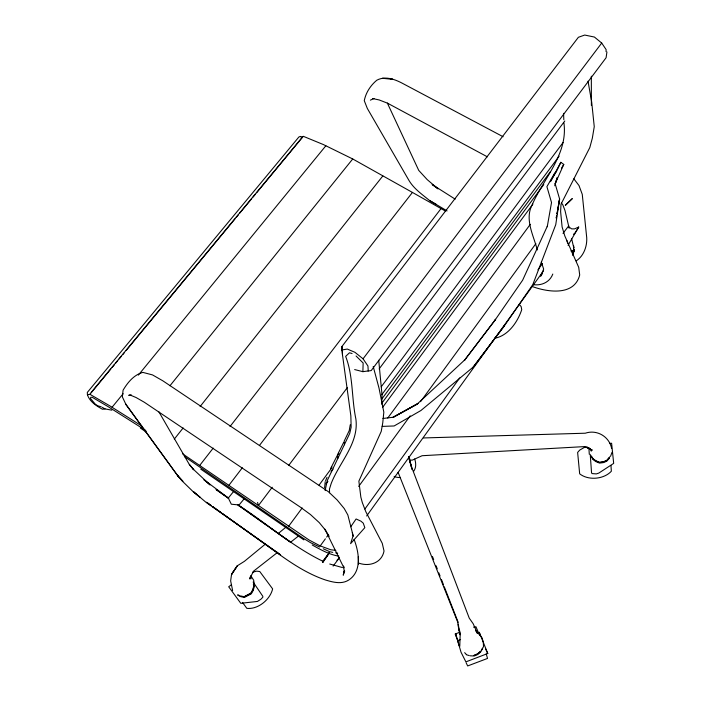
<?xml version="1.0" encoding="UTF-8"?>
<svg xmlns="http://www.w3.org/2000/svg" width="701" height="701" viewBox="0 0 701 701"><rect width="100%" height="100%" fill="white"/><g stroke="black" fill="none" stroke-linecap="round" stroke-linejoin="round"><path stroke-width="1.05" d="M591.329 76.181L591.39 105.43M459.777 646.392L460.136 635.404L459.339 629.332L460.198 634.738L458.603 629.516L458.296 624.398M381.703 404.162L382.036 395.189L378.733 360.296M606.05 51.62L606.128 49.596L601.712 43.041L594.413 37.048L584.713 35.05L578.378 37.293L341.886 346.557L342.018 350.176M324.607 487.791L325.211 481.64M354.653 369.567L362.881 371.67L363.144 363.004L356.064 355.994M329.374 553.01L322.653 562.526L322.775 561.264L329.172 552.852M606.926 51.97L606.093 57.736L371.215 370.566L368.06 371.039M325.141 490.577L327.209 480.693L349.72 433.437L351.148 427.207L350.85 415.816L342.491 354.925L341.886 346.557L342.491 354.925M547.253 226.738L551.521 202.519L546.911 186.668L554.351 173.664L556.016 171.824M350.263 424.727L349.212 430.668L344.173 441.157L344.541 444.776M556.235 217.915L556.612 215.812M556.98 213.7L557.356 211.597M557.733 209.485L559.6 198.953L555.139 183.732L557.172 177.695M556.27 218.064L556.655 215.987M557.032 213.919L559.6 198.953L555.744 224.679L532.813 284.606L504.589 325.518L473.42 366.895L420.898 410.532L394.128 425.971L382.168 426.392M354.066 539.323C358.956 552.143 362.312 571.122 348.739 580.034C341.659 584.538 333.282 582.286 325.816 580.095C309.325 574.601 294.508 565.251 280.435 555.227L212.71 506.665M253.78 586.018L252.859 589.637L250.844 593.151L244.185 596.647L241.459 596.2M609.756 456.728L609.283 458.331L606.777 461.205L603.473 462.59L599.565 463.107L595.824 461.582L593.046 459.532L591.048 456.316M554.728 185.756L557.277 177.695M344.533 571.341L343.227 575.188L344.209 571.289L343.578 566.303M572.498 255.269L573.839 251.571L573.541 245.578L573.821 247.988L571.613 238.62M572.831 254.384L574.496 249.836M610.553 456.307L612.008 452.32M325.597 480.649L327.043 477.337M555.139 183.732L563.77 164.428L560.835 162.308L550.381 181.682L556.051 172.087M344.401 570.921L343.656 572.559L344.734 571.07M547.472 225.871L522.639 280.181L494.319 321.119L464.316 360.533L495.651 319.288L494.319 321.119M556.568 171.21L560.835 162.308M482.437 648.302L480.579 652.044L477.679 654.524L474.174 656.005L469.933 655.785M343.7 442.34L337.47 454.835L337.838 458.34M574.242 249.977L572.358 253.762L573.681 251.668M330.741 468.312L337.032 455.948L338.986 453.319M481.359 650.756L483.506 646.576L483.304 642.151L481.929 637.621L475.558 630.278L477.355 633.248L473.219 623.802L469.249 618.133L411.899 467.856L408.622 456.579M568.055 245.297L578.728 227.028L574.522 228.885L571.701 228.894L568.94 227.001M561.597 168.082L563.77 164.428M578.728 227.028L575.048 232.986L573.462 234.327M322.653 562.526L329.365 552.528M542.408 273.574L540.611 276.229L543.661 269.114L541.321 262.06M552.809 274.047C549.759 282.135 541.803 285.728 533.584 284.694M350.737 526.766L356.108 518.977L360.901 521.15L363.267 523.165L364.835 527.66L350.605 543.669L353.05 535.914L352.305 532.681M364.87 509.031L459.733 377.909M537.93 269.824L542.416 263.62M366.658 515.971L543.424 270.998M182.602 453.819L309.097 540.007L320.226 545.904L325.369 538.841M326.657 537.08L328.585 534.425M358.675 486.45L410.216 415.816M420.53 401.691L535.871 243.65M387.758 418.05L530.28 224.355M330.732 468.82L332.029 467.068M288.514 526.451L302.166 507.971M319.078 485.092L331.433 468.364M331.1 471.712L333.054 469.083M381.835 403.224L543.783 184.565M325.947 483.962L327.902 481.315M382.571 407.395L532.909 204.114M381.712 394.777L559.091 156.218M381.546 399.404L550.522 171.543M381.23 386.786L563.052 142.531M379.11 368.945L564.796 120.975M272.216 487.256L258.38 505.605L257.574 502.433M288.689 465.42L347.319 387.653M362.881 371.67L368.244 370.925L367.946 366.001L363.057 358.807L601.712 43.041M472.553 367.902L504.589 325.518L503.222 327.323M333.115 566.101L339.512 557.637M563.008 233.363L568.73 225.853M229.034 485.127L242.327 467.786M259.615 445.24L441.113 208.495M199.741 465.385L213.2 448.114M230.033 426.515L412.442 192.433L445.713 211.229M174.304 439.106L183.136 427.96M200.118 406.527L382.834 175.942M169.957 385.76L352.726 158.969L412.442 192.433M233.512 491.585L228.316 498.008L231.312 504.212L238.252 504.878L238.436 505.736L244.5 498.42M112.064 407.263L123.139 393.725M138.36 375.105L325.851 145.782M91.121 392.516L302.841 136.564M300.352 136.406L298.871 137.01L87.318 392.429L87.415 394.716L89.921 394.304L110.837 369.015M112.239 367.324L114.324 364.8M115.718 363.109L117.812 360.577M119.205 358.894L121.299 356.362M122.693 354.68L124.086 352.997M126.18 350.465L234.966 218.94M236.36 217.249L238.454 214.725M239.847 213.034L251.703 198.698M253.096 197.016L255.19 194.484M256.584 192.801L303.305 136.309L323.363 144.555L352.726 158.969M609.274 457.49L606.759 460.364L604.28 461.407M609.274 457.7L606.768 460.575L603.465 461.959L599.548 462.476L595.797 460.96L593.02 458.901L591.022 455.685M336.988 560.301L339.109 557.978M465.166 359.508L416.902 404.337L393.305 417.235L382.904 418.479M480.404 651.395L477.504 653.875L473.999 655.356M480.448 651.553L477.547 654.033L474.042 655.523M265.53 543.967L244.421 561.326L237.402 565.742L236.403 566.986L231.514 574.592L230.647 580.892L232.627 590.514M278.192 533.549L286.63 526.609M277.657 552.327L253.517 571.201L249.635 578.903L250.59 576.204L250.835 578.938L250.555 576.941M290.591 542.223L298.354 536.151M573.847 249.898L571.49 251.729L573.12 250.879M231.269 584.862L228.701 586.772L240.785 603.307L257.433 601.44L260.886 599.241L262.831 597.226L262.822 596.314L253.131 582.04M576.213 260.868C583.714 256.11 587.21 246.296 586.728 237.744L582.259 194.326L578.991 185.546L573.83 178.808M393.305 417.235L418.147 403.399L392.989 417.297M370.356 100.155L374.001 98.499M477.355 633.099L479.326 632.346L487.773 653.507L465.885 661.867L461.048 652.263L457.613 640.626L460.575 639.496M459.234 632.486L455.151 634.002L457.464 639.855M473.543 627.176L475.953 626.755L478.581 632.95M252.851 572.156L256.662 571.149L259.756 571.525L272.628 588.884C270.218 599.53 258.012 609.677 246.831 608.337L242.502 602.422M300.782 136.94L302.464 136.52M587.184 446.835L584.161 447.536L579.709 450.095L577.633 452.425L579.666 473.815C588.341 480.711 603.824 479.37 611.351 471.238L610.974 465.543M570.947 251.019L573.856 250.397M342.044 349.948L347.31 349.063L354.934 352.314L363.057 358.807M494.433 338.32C508.076 335.928 517.583 322.197 521.737 309.676L521.141 306.591L519.169 304.225M111.836 410.164L105.036 408.902L102.477 409.253C96.361 405.923 89.693 401.664 87.415 394.716M600.52 462.143L603.456 461.749M503.108 136.73L401.655 82.902C394.076 79.029 384.849 75.813 376.77 80.247C370.487 85.531 365.887 92.532 364.266 100.672L367.324 108.436L409.007 180.516C414.011 188.893 422.212 194.457 429.59 200.547L436.259 204.394M128.458 395.32L131.402 394.978M609.484 443.4L611.605 443.251L613.682 463.379L598.785 473.096L596.314 473.911L592.003 473.569L591.548 472.728L590.224 454.344M423.422 437.95L585.3 433.209C596.945 429.257 609.213 436.539 611.631 448.412M338.881 556.138C329.312 554.675 320.585 549.645 312.217 544.975M359.166 563.245C369.664 566.837 381.817 562.798 384.025 551.012L382.264 543.336L365.834 511.73L362.329 502.626L360.857 497.184L358.868 481.166L381.23 431.387L382.755 422.878L383.824 412.179L379.022 388.17L373.212 366.5M335.858 550.381L330.749 549.768L320.226 545.904M335.735 552.87L337.716 553.133M372.485 98.543L379.145 99.936L387.557 103.205L487.361 156.822M332.738 552.379L329.68 551.696L323.284 548.769M342.491 567.573L329.733 564.025M352.086 353.506L349.475 352.787L345.646 356.371C353.357 376.192 351.49 398.317 355.88 418.996C359.122 443.339 339.363 462.292 331.196 483.515L329.461 489.061L329.558 492.75M466.27 654.699L469.022 655.514M101.268 406.834L97.5 405.686L95.301 404.162L90.455 398.44L90.779 397.265L92.217 397.283L108.042 406.598L145.843 430.51M531.875 286.385C547.507 292.212 574.347 296.339 579.701 274.985L578.711 267.326L564.831 236L562.097 226.914L560.616 211.579L561.002 204.21L589.813 147.552L592.327 138.22L594.255 126.671L591.697 102.118L588.025 81.193M599.539 462.266L595.797 460.75L593.011 458.691L592.012 457.087M129.711 394.865L136.082 397.528L144.353 402.269L300.747 507.41L310.49 514.569L319.27 522.631L325.501 530.21L324.94 529.273L343.884 567.784L343.595 566.136M319.612 547.025L310.438 542.627L303.034 538.114L184.372 456.474M323.214 561.422C292.203 546.517 266.336 522.981 237.481 504.554M237.981 594.807L240.662 596.227L244.298 596.814L250.949 593.326L252.965 589.813L253.885 586.194L253.359 584.24M237.569 595.079L240.986 596.744L244.623 597.331L251.273 593.843L253.28 590.33L254.2 586.719L253.569 584.047M89.921 394.304L109.566 405.695L141.698 425.945M589.927 448.947L587.587 447.702L592.275 450.138L584.695 446.59L422.098 455.72L412.381 460.101L410.032 460.145L409.156 457.096M102.206 407.351L105.036 408.902M429.617 200.547L447.08 210.913M455.177 199.137L432.14 184.529L438.064 188.858L427.233 179.64L418.734 170.396L387.346 103.065M140.34 428.022L146.588 432.298M200.731 469.118L303.892 539.884M228.561 498.297L216.066 489.526L228.465 498.297M238.209 505.193L267.449 525.864M269.219 527.117L290.486 542.153L238.428 505.167M228.719 498.271L203.973 479.738L210.072 484.917L193.02 468.951L188.867 463.694L158.873 411.802M212.789 506.692L220.815 512.396M222.603 513.667L280.558 554.877L205.928 502.258L193.415 491.638L199.951 497.202L193.66 492.19L182.058 480.877L177.414 475.357L182.803 481.201L177.414 475.357M464.658 652.666L466.13 654.208M193.02 468.951L193.704 469.758L189.252 464.465M561.457 203.045L562.798 204.771L564.988 210.519L569.159 228.211M125.602 403.837L178.238 476.417L126.145 404.889L122.368 396.924L123.078 390.203C127.705 382.466 133.803 374.912 142.846 372.389L152.511 374.912L162.842 380.818L328.322 491.646L337.12 499.936L344.226 508.532L347.845 514.972L353.251 536.151M250.844 575.81L253.666 580.174L254.218 584.152M589.287 447.93L591.302 451.172M324.94 529.273L329.137 536.326M398.115 472.343L457.639 621.918L458.997 630.024L458.384 624.267M485.425 648.688L487.773 653.507M466.139 662.778L467.663 665.95L487.537 658.432L486.222 653.928M432.482 556.568L433.674 559.635M436.066 565.751L437.258 568.809M438.852 572.883L440.053 575.95M441.507 579.666L443.488 584.748M444.285 586.781L458.182 622.348M537.317 249.968C533.663 235.606 524.471 219.544 532.085 204.964C543.617 178.326 568.16 154.167 563.928 122.929M459.19 645.717L455.711 633.958L456.588 636.929M408.578 456.482L412.022 469.284L408.543 456.737M566.96 240.671L567.6 243.168M479.326 632.346L480.124 635.492M588.919 448.342L589.287 454.274M563.578 113.325L563.814 119.731M358.299 556.612L358.395 564.112M413.546 471.475A12.425 11.269 -16.4 0 0 415.649 463.957A17.28 15.667 -16.8 0 0 414.624 459.015M400.227 477.539A17.271 15.632 -16.5 0 1 395.89 477.057A12.425 11.269 -16.7 0 1 394.12 476.365M232.601 572.559L231.514 574.592L237.402 565.742L232.601 572.559M572.191 198.716L565.365 205.323L572.191 198.716M390.501 78.792L382.282 78.372L392.192 78.906L390.501 78.792M211.01 505.421L206.55 502.258L210.948 505.403"/></g></svg>
